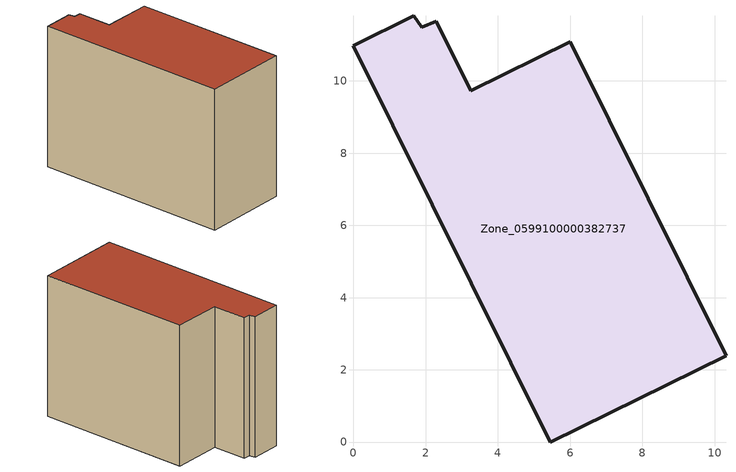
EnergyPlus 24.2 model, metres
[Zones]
Zone_0599100000382737
 floor ground (C_G): 1.89,11.48 2.29,11.66 3.24,9.73 6,11.09 10.32,2.39 5.44,0 0,10.98 1.67,11.8 z0
 wall outside (C_F): 1.67,11.8 0,10.98 5.44,0 10.32,2.39 6,11.09 3.24,9.73 2.29,11.66 1.89,11.48 1.67,11.8 z0:8.9
 roof outside (C_R): 2.29,11.66 1.89,11.48 1.67,11.8 0,10.98 5.44,0 10.32,2.39 6,11.09 3.24,9.73 z8.9
[BUILDING]
Pand.0599100000382737: North Axis=0; Terrain=City; Loads Convergence Tolerance Value=0.04; Temperature Convergence Tolerance Value=0.4; Solar Distribution=FullExterior; Maximum Number of Warmup Days=25; Minimum Number of Warmup Days=1
[Site:Location]
Rotterdam.The.Hague.AP_ZH_NLD Design_Conditions: Latitude=51.96; Longitude=4.45; Time Zone=1; Elevation=-4.5
[SITE:GROUNDTEMPERATURE:BUILDINGSURFACE]
18, 18, 18, 18, 18, 18, 18, 18, 18, 18, 18, 18
[MATERIAL] Thermal Absorptance=0.9; Solar Absorptance=0.7; Visible Absorptance=0.7
Name | Roughness | Thickness | Conductivity | Density | Specific Heat
G.TI.1992-2005 | MediumSmooth | 0.15 | 0.06 | 540 | 1210
F.TI.1992-2005 | Rough | 0.3 | 0.12 | 1920 | 840
R.TI.1992-2005 | MediumRough | 0.2 | 0.08 | 1500 | 1000
[CONSTRUCTION]
C_G: G.TI.1992-2005
C_F: F.TI.1992-2005
C_R: R.TI.1992-2005
[ZONE]
Zone_0599100000382737: Type=1; Multiplier=1; Ceiling Height=Autocalculate; Volume=Autocalculate; Floor Area=autocalculate; Part of Total Floor Area=Yes
[ZONEINFILTRATION:DESIGNFLOWRATE]
Infil_Zone_0599100000382737: Zone or ZoneList or Space or SpaceList=Zone_0599100000382737; Schedule=AlwaysOn; Design Flow Rate Calculation Method=Flow/Area; Flow Rate per Floor Area=0.0015; Constant Term Coefficient=1; Temperature Term Coefficient=0; Velocity Term Coefficient=0; Velocity Squared Term Coefficient=0
[HVACTEMPLATE:ZONE:IDEALLOADSAIRSYSTEM]
Zone_0599100000382737: Maximum Heating Supply Air Temperature=50; Minimum Cooling Supply Air Temperature=13; Maximum Heating Supply Air Humidity Ratio=0.0156; Minimum Cooling Supply Air Humidity Ratio=0.0077; Heating Limit=NoLimit; Cooling Limit=NoLimit; Dehumidification Control Type=ConstantSensibleHeatRatio; Cooling Sensible Heat Ratio=0.7; Dehumidification Setpoint=60; Humidification Control Type=None; Humidification Setpoint=30; Outdoor Air Method=None; Outdoor Air Flow Rate per Person=0.00944; Outdoor Air Flow Rate per Zone Floor Area=0; Outdoor Air Flow Rate per Zone=0; Demand Controlled Ventilation Type=None; Outdoor Air Economizer Type=NoEconomizer; Heat Recovery Type=None; Sensible Heat Recovery Effectiveness=0.7; Latent Heat Recovery Effectiveness=0.65
[ZONECONTROL:THERMOSTAT]
ThermostatControl_Zone_0599100000382737: Zone or ZoneList=Zone_0599100000382737; Control Type Schedule=DualSetpointControlType; Control 1=Thermostat_Zone_0599100000382737; Temperature Difference Between Cutout And Setpoint=0
[THERMOSTATSETPOINT:DUALSETPOINT]
Thermostat_Zone_0599100000382737: Heating Setpoint Temperature Schedule=HeatingSetpoint_Zone_0599100000382737; Cooling Setpoint Temperature Schedule=CoolingSetpoint_Zone_0599100000382737
[SCHEDULE:COMPACT]
HeatingSetpoint_Zone_0599100000382737: Through: 12/31, For: AllDays, Until: 24:00, 21
CoolingSetpoint_Zone_0599100000382737: Through: 12/31, For: AllDays, Until: 24:00, 24
DualSetpointControlType: Through: 12/31, For: AllDays, Until: 24:00, 4
AlwaysOn: Through: 12/31, For: AllDays, Until: 24:00, 1
